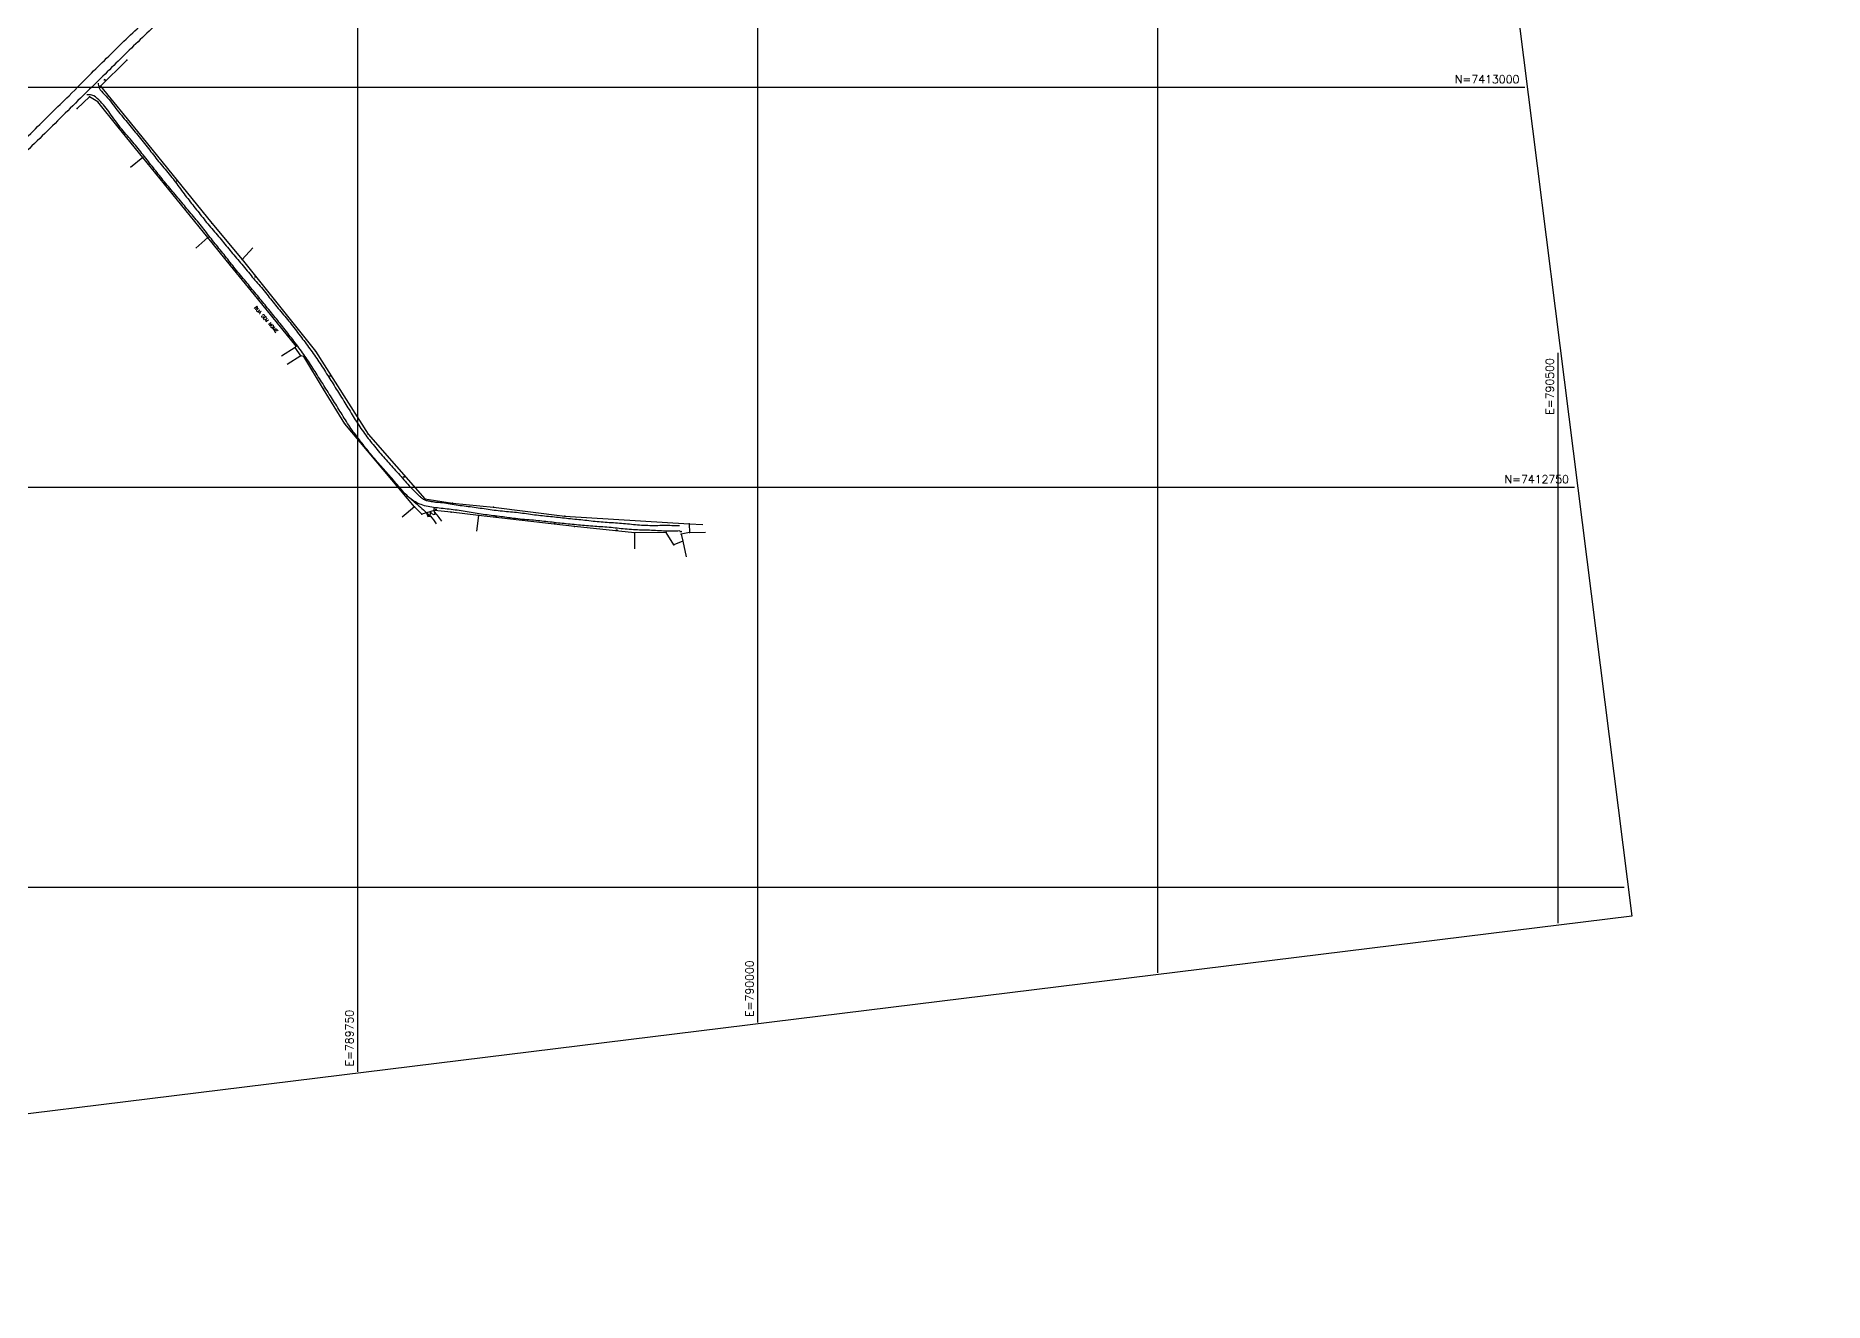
# Model space of a CAD drawing. Header units: metres. Extents: x 788432 to 801109, y 7412241 to 7456112.
# Drawn here: x 789549 to 790666, y 7412241 to 7413032 of the extents above; entities that cross this region are included whole.
import ezdxf
from ezdxf.enums import TextEntityAlignment as Align

# ---------------------------------------------------------------- set-up
doc = ezdxf.new("R2010")
doc.units = ezdxf.units.M
doc.header["$LTSCALE"] = 10
doc.header["$MEASUREMENT"] = 0
doc.header["$PDSIZE"] = 4
for name, color, linetype in [('FLUXIS_LABELS_REDE_PV_169_TO_EEE_5_PARTE_02', 7, 'CONTINUOUS'), ('MALHA', 2, 'CONTINUOUS'), ('SIB-POSTE', 7, 'CONTINUOUS'), ('TEXTO-MALHA', 2, 'CONTINUOUS'), ('TOP-TEXTOS', 2, 'CONTINUOUS'), ('TOPOGRAFIA', 8, 'CONTINUOUS')]:
    doc.layers.add(name, color=color, linetype=linetype)
doc.styles.add('ROMANS', font='romans.shx')
doc.styles.get("Standard").update_dxf_attribs({"font": 'romans.shx'})

# ---------------------------------------------------------------- blocks, each defined once
blk = doc.blocks.new('sib-poste-01')
at = {"layer": 'SIB-POSTE'}
for p, q in [((-0.08028361538890749, 0.0005401894450187683), (-0.03749915116350166, 0.0002523139119148254)), ((0.03749915116350166, -0.0002523139119148254), (0.08028361538890749, -0.0005401894450187683))]:
    blk.add_line(p, q, dxfattribs=at)
at = {"layer": 'SIB-POSTE', "const_width": 0.0012}
blk.add_lwpolyline([(-0.0005999999702908099, 0, 1), (0.0006000000284984708, 0, 1)], format="xyb", close=True, dxfattribs=at)
at = {"layer": 'SIB-POSTE'}
blk.add_circle((0, 0), 0.03750000000000001, dxfattribs=at)
blk = doc.blocks.new('qwkjeqo')
at = {"layer": 'TOPOGRAFIA'}
for p, q in [((789785.6539305047, 7412737.795599244, 636.5063307937365), (789778.0064534405, 7412731.352300822, 636.5063307937365)), ((789790.2529520929, 7412733.181081271, 636.5063307937365), (789785.6539305047, 7412737.795599244, 636.5063307937365)), ((789793.1888292173, 7412734.049832933, 635.7960179476198), (789790.2529520929, 7412733.181081271, 635.0857051015031)), ((789797.9030600748, 7412735.444814982, 636.5063307937365), (789793.1888292173, 7412734.049832933, 635.7960179476198)), ((789793.1888292171, 7412734.049832933, 635.7960179476198), (789793.955085339, 7412731.71416634, 636.1511743706782)), ((789798.1010651328, 7412735.503406406, 636.5063307937365), (789797.9030600748, 7412735.444814982, 636.5063307937365)), ((789798.6112884181, 7412733.090903453, 636.1511743706782), (789797.9030600749, 7412735.444814982, 636.5063307937365)), ((789808.641160259, 7412734.473517437, 636.5063307937365), (789798.1010651328, 7412735.503406406, 636.5063307937365)), ((789825.5720005879, 7412732.4324268, 636.5063307937365), (789808.641160259, 7412734.473517437, 636.5063307937365))]:
    blk.add_line(p, q, dxfattribs=at)
for points, elevation in [([(789589.5612358518, 7413000.759044998), (789605.869030608, 7413016.919495054)], 632.259262056103), ([(789615.928496128, 7412956.207030025), (789600.5897511635, 7412975.111013639), (789587.7959449684, 7412990.843318166), (789582.623881151, 7412994.103714166), (789574.8922291885, 7412986.694207493)], 631.1609558910262), ([(789589.5612358518, 7413000.759044998), (789612.6956818094, 7412972.336656412), (789658.9813683293, 7412914.982163484), (789677.9098889856, 7412892.318925383), (789684.6871127826, 7412899.672104124)], 632.259262056103), ([(789656.565785233, 7412906.133817917), (789615.928496128, 7412956.207030025), (789608.1430368696, 7412949.931153662)], 630.7748309625443), ([(789687.5696503526, 7412868.052608789), (789670.7864678105, 7412888.685863337), (789656.565785233, 7412906.133817917), (789649.1353595104, 7412899.441376391)], 631.3953029606622), ([(789677.9098889856, 7412892.318925383), (789723.8303975697, 7412834.973221781), (789756.6635246493, 7412783.132745462), (789792.0772171681, 7412742.73326391), (789809.452126545, 7412740.10565012), (789835.0355947122, 7412737.547730824), (789879.6937718438, 7412731.858347142), (789957.2937743256, 7412727.122908569), (789965.7241306979, 7412726.824913323)], 631.0559463622179), ([(789785.6539305047, 7412737.795599244), (789742.149611914, 7412789.613031833), (789728.8959180586, 7412811.245164635), (789716.4431910929, 7412831.690584811), (789714.5951775374, 7412832.124597547), (789711.1130517995, 7412837.294692013), (789711.6561851852, 7412838.154837947), (789687.5696503526, 7412868.052608789)], 635.6120127914604), ([(789711.1130517995, 7412837.294692013), (789702.6685733802, 7412831.938314112)], 632.0391974458602), ([(789714.5951775374, 7412832.124597547), (789706.2168404866, 7412826.665342262)], 632.1548918495085), ([(789923.2291337352, 7412721.452572671), (789885.5756224728, 7412725.473223829), (789825.5720005879, 7412732.4324268), (789824.3884468896, 7412722.502713781)], 642.0097431168091), ([(789957.2937743256, 7412727.122908569), (789957.580222156, 7412721.701976176)], 644.1551140453797), ([(789957.580222156, 7412721.701976176), (789952.2456489456, 7412720.755715076), (789953.2291123606, 7412716.229685139), (789947.7964371005, 7412714.020697471), (789942.8686411125, 7412721.765767332), (789923.2291337352, 7412721.452572671), (789923.1623729059, 7412711.452795523)], 644.5097462348771), ([(789953.2291123606, 7412716.229685139), (789955.4297199373, 7412706.474823464)], 644.1756571447607), ([(789957.580222156, 7412721.701976176), (789967.577465023, 7412721.936784732)], 644.5097462348771)]:
    blk.add_lwpolyline(points, dxfattribs=dict(at, elevation=elevation))
for centre, radius, start, end in [((789793.5262805962, 7412733.87284323, 636.1511743706782), 2.200854248182161, 281.2351195641905, 23.41180395198872), ((789798.1033661058, 7412735.815497932, 636.1511743706782), 2.771533898970379, 202.6691308103062, 280.5599350141986)]:
    blk.add_arc(centre, radius, start, end, dxfattribs=at)
for points in [[(788552.064229812, 7412573.949693384, 665.964784705855), (788564.588382853, 7412582.844890811, 665.053507989116), (788578.2267385268, 7412592.756031749, 663.7325412284881), (788592.0778447131, 7412602.761200563, 662.3244688993618), (788606.6885980946, 7412613.560247208, 660.7235196939037), (788620.4153823263, 7412623.776285916, 659.211011960946), (788634.36738754, 7412634.059403008, 657.786569065258), (788648.2319826663, 7412644.133121265, 656.5280691393017), (788661.0575947392, 7412652.79794928, 655.4132240962535), (788676.678142513, 7412662.536999603, 654.1029171327426), (788691.7822056283, 7412671.100360349, 652.8126507437153), (788708.0120457124, 7412679.292424305, 651.4612055046783), (788724.2726180764, 7412685.722498762, 650.0255445100665), (788741.3401326431, 7412690.297752114, 648.4933015786409), (788757.7721413776, 7412693.531096242, 646.7279708309396), (788774.6919924746, 7412696.114715433, 644.7312256040349), (788791.3385027411, 7412698.695004826, 642.3898648906797), (788808.2070139399, 7412701.212468845, 640.1802567782178), (788824.3491039862, 7412703.639333775, 638.3483556432947), (788843.1511142333, 7412706.503256808, 636.3193585722073), (788860.4179014477, 7412708.676667362, 634.9758574290498), (788875.469251085, 7412710.143703342, 634.0830355946272), (788890.5865324527, 7412711.345658731, 633.4305292375684), (788905.7152445804, 7412712.221616124, 632.8580572026148), (788924.3421858052, 7412712.901044884, 632.1611998945773), (788942.3168775827, 7412713.22114736, 631.4889797743708), (788960.195189713, 7412713.485404306, 630.9795026060491), (788978.2298333035, 7412713.768816836, 630.4342914352491), (788994.6965929437, 7412714.113869841, 629.9501332490072), (789010.775015601, 7412714.390697297, 629.5070203000977), (789026.45126202, 7412714.866592674, 629.1907835685015), (789042.163109307, 7412715.162900901, 628.910146781087), (789058.1251387392, 7412715.540152884, 628.754723927781), (789073.8514831403, 7412715.996688458, 628.5391925590411), (789088.9979303188, 7412716.333895552, 628.4250089533925), (789106.3950270545, 7412716.782045837, 628.3860190481244), (789122.1516915344, 7412718.11659781, 628.3509642675816), (789137.6715663397, 7412719.65710505, 628.1192784037739), (789153.3490798642, 7412721.599650051, 628.0003494423181), (789168.9538983889, 7412724.360173781, 627.8981146317273), (789184.4419086798, 7412727.772383988, 627.8395679302811), (789199.6592693733, 7412731.90978477, 627.7560702206864), (789214.5609907382, 7412737.221020941, 627.6604237880856), (789229.2783735822, 7412743.236113059, 627.627585992992), (789243.7242421696, 7412749.617516237, 627.5588341931181), (789257.9885787594, 7412756.272084219, 627.5422478419097), (789272.5631019205, 7412763.132477647, 627.607726595208), (789286.9093370048, 7412769.793391533, 627.5583695572167), (789301.3102777337, 7412776.472900782, 627.5434338365048), (789315.8465898365, 7412783.146631923, 627.4608447131068), (789330.2547177128, 7412789.88335653, 627.4354745399505), (789344.2619010791, 7412797.046082083, 627.2817724447995), (789358.1243764434, 7412804.296597832, 627.3744746230839), (789372.3183352384, 7412812.728101084, 627.4129132096022), (789374.854875389, 7412814.398081994, 627.4256150599866), (789385.1410495334, 7412821.119113037, 627.4705200610981), (789397.1746890144, 7412830.168897663, 627.55242451898), (789409.415706073, 7412840.209588997, 627.6411248619036), (789421.181714862, 7412850.891274107, 627.6634672820867), (789432.8461047234, 7412861.600180824, 627.7260888373778), (789444.2054847613, 7412872.606927166, 627.7907740377188), (789455.7993449429, 7412883.690302209, 627.9264863819182), (789467.1354434344, 7412894.726537595, 627.989418798715), (789478.5006047793, 7412905.590954038, 628.118424332358), (789489.9474947322, 7412916.691293479, 628.3268837468996), (789501.5270749773, 7412927.887253496, 628.4293484581933), (789513.1126745178, 7412939.244192742, 628.7353114510254), (789524.4733167763, 7412950.405455052, 628.9951881306544), (789535.4362546004, 7412961.077410217, 629.2729455378203), (789547.3413715716, 7412972.542566172, 629.6621384887324), (789558.7893688506, 7412983.988082433, 630.1180895163045), (789569.8510576027, 7412994.678225051, 630.701444406651), (789583.8713965936, 7413008.870470897, 631.3498368159233), (789594.6005662873, 7413019.45721567, 631.6635182526259), (789605.5320215093, 7413030.123880417, 631.774985075772), (789616.5280101313, 7413040.531763149, 631.8331163198053), (789627.4411497929, 7413051.10513474, 631.8699758516922), (789638.4128622675, 7413061.6403015, 631.8671049390285), (789649.3781281268, 7413072.11831044, 631.8469129724725), (789660.1605817458, 7413082.777538526, 631.7385618582666), (789671.0589571687, 7413093.241143757, 631.6674363639503), (789681.683779973, 7413103.859706956, 631.5890442019625), (789692.6181882665, 7413114.412429766, 631.5654744141101), (789705.3897129409, 7413127.037025349, 631.4900942750572), (789716.0225307513, 7413137.84833111, 631.5412641194016), (789726.8163830272, 7413148.503565087, 631.537636454992), (789737.5640529732, 7413159.232493663, 631.5665895341263), (789748.216892938, 7413169.820888174, 631.5563997391909), (789759.0461018604, 7413180.464049688, 631.5991028787867), (789769.7559270589, 7413191.222746287, 631.5860215554311), (789780.4102176147, 7413201.934648155, 631.573927301757), (789791.0421982931, 7413212.556040941, 631.56291265025), (789801.8533907488, 7413223.247515364, 631.6153361972721), (789814.6195753894, 7413235.869792424, 631.6435789799616), (789827.3943700748, 7413248.489501859, 631.8210461287127), (789838.0901008548, 7413259.089687373, 632.0482811944858), (789849.0098847954, 7413269.678055686, 632.3823689462915), (789860.1050263076, 7413280.653028363, 632.7624281447679), (789872.7647938794, 7413292.760643462, 633.3545016104653), (789883.5712626284, 7413303.340575703, 633.9294858778194), (789894.6128453745, 7413313.85148031, 634.4099621389361), (789905.7806501935, 7413324.595815537, 634.8251083547547), (789916.9367174677, 7413335.319808214, 634.8221211562231), (789927.7336272557, 7413346.022584272, 634.7058223177046), (789938.528411929, 7413356.675804796, 634.4638001973109), (789951.3388070744, 7413369.312216008, 634.2110645424873), (789962.0804673398, 7413379.82828885, 634.0900296427608), (789972.7779993257, 7413390.463471545, 634.0137889690996), (789983.5672903511, 7413401.367169726, 634.0532644473313), (789994.3503630438, 7413412.177661134, 634.1588203570172), (790005.2174611777, 7413423.212966262, 634.1980228590146), (790016.0396883929, 7413434.047121491, 634.2873074895067), (790026.7948187053, 7413444.564140819, 634.3893271440937), (790039.0188352563, 7413457.007618145, 634.5323191227689), (790049.7357302732, 7413467.670360033, 634.6722428079992), (790060.3459698771, 7413478.503836848, 634.8802446386144), (790071.2549922504, 7413489.202182643, 635.0189649023413), (790081.8856812898, 7413499.908264141, 635.2210894970522), (790092.7302057545, 7413510.781640852, 635.3673473716082), (790103.6307269032, 7413521.675431171, 635.5437633617148), (790114.7842258699, 7413532.935126912, 635.7348111475184), (790125.223371104, 7413543.080919558, 635.9961224969774), (790133.7974221911, 7413551.803186491, 636.191794328235), (790146.2386306869, 7413564.011893778, 636.4420342183039), (790157.7900330131, 7413575.595058358, 636.6821449546442), (790170.4102800994, 7413588.24999015, 636.9308355402499), (790182.3701430233, 7413600.214622026, 637.3272457912861), (790195.7376649154, 7413613.288653375, 637.95180988203), (790208.5363633847, 7413625.859178051, 638.5839815315157), (790221.8596355268, 7413638.782184766, 639.2200601350814), (790235.1225139941, 7413651.416581847, 639.8144952317998), (790247.7577555839, 7413663.643947459, 640.5589347452222), (790259.2880881695, 7413674.451627577, 641.3594150346071), (790270.715599543, 7413685.031596238, 642.1773125406653), (790282.515637865, 7413694.835302924, 642.9839182000907), (790295.8532398393, 7413704.93134258, 643.8304833339826), (790309.0616215483, 7413713.598958745, 644.3749385614246), (790321.9671413592, 7413721.590631975, 644.8702609714417), (790324.4092479667, 7413723.250574178, 642.30747488392), (790336.1860050011, 7413728.993851965, 645.3613774486184), (790337.7817386969, 7413730.134631898, 642.758800032264), (790349.1143747187, 7413734.749941294, 645.7497701904103), (790351.7621051003, 7413735.98632461, 643.1763048057392), (790366.1723023141, 7413740.896404825, 643.2534401916846), (790380.8572895332, 7413744.558911804, 643.073734711571), (790395.6297712799, 7413747.70116246, 642.5602654802561), (790410.5653581391, 7413750.173367067, 641.938399699232), (790425.5587157483, 7413751.945043017, 641.0552533694491), (790440.5982776507, 7413752.793574079, 640.0990755787999), (790455.9168924793, 7413753.339364144, 638.9977664553509), (790471.2346408174, 7413753.818503561, 638.0236332925916), (790486.2527555905, 7413754.164983674, 637.1367237853766), (790501.5966501212, 7413754.352016825, 636.2910586322605), (790516.9095971389, 7413754.589296293, 635.5519173421845), (790531.935740104, 7413754.892325519, 634.920157855092), (790546.965602968, 7413755.100403207, 634.4666914629698), (790562.0084872358, 7413755.2819127, 634.0396180205926), (790577.0127394492, 7413755.360665014, 633.6080359813704), (790592.0636499273, 7413755.685313899, 633.2820301919191), (790601.6821141111, 7413755.869436402, 635.7732037750393), (790607.1029759824, 7413755.848132211, 633.0009835238517), (790622.1447413734, 7413756.032369437, 632.6525350433723), (790625.5865981602, 7413756.207153097, 635.3331171802565), (790637.1772251116, 7413756.307663692, 632.4517326668785), (790646.7393421626, 7413756.533412389, 635.0170011555165), (790652.2703086969, 7413756.640502015, 632.2724601576984), (790670.9831636857, 7413757.008812179, 634.6598376387118), (790692.8114600481, 7413757.413040127, 634.6216764559358), (790715.1867600484, 7413757.970449188, 634.6488919078693), (790739.7777076378, 7413758.622561233, 634.9685238811506), (790756.7055180412, 7413758.985667193, 632.5928660041601), (790771.7900204976, 7413759.524111742, 632.8756560931862), (790786.8394235395, 7413759.852976711, 633.2176076794922), (790801.9231002067, 7413760.127267123, 633.4992183583737), (790816.949689306, 7413760.545388279, 633.7921111897514), (790832.034755093, 7413760.939796278, 634.1635863843322), (790847.1062092229, 7413761.424093185, 634.539303333214), (790862.1365113991, 7413761.663382198, 634.9151859494805), (790877.258349445, 7413761.940185382, 635.5859544833139), (790892.3207093754, 7413762.322243635, 636.4623005322129), (790907.6297391298, 7413762.70221932, 637.5324786144257), (790922.7342293295, 7413763.112295305, 638.6332377863064), (790938.027846049, 7413763.486845082, 639.8424561803178), (790953.3770971041, 7413763.826512242, 641.0199871470169), (790968.5423464917, 7413764.28162681, 642.1775452808425), (790983.8285657619, 7413764.584897012, 643.2800762231409), (790998.9199249665, 7413765.000796798, 644.2081041919947), (791013.9764156993, 7413765.396764351, 644.7534119800613), (791029.082763654, 7413765.679398644, 645.2592706193165), (791044.1126767441, 7413766.093706824, 645.6721798886493), (791059.1652217727, 7413766.333117244, 646.1310264856503), (791074.2189677558, 7413766.897620912, 646.587432120642), (791089.303608329, 7413767.331058356, 647.0570746266231), (791104.3741287866, 7413767.790289832, 647.474024522765), (791119.4650096899, 7413768.196454165, 647.8966011327639), (791134.7092329497, 7413768.371881442, 648.356306533976), (791149.7951100058, 7413768.510074774, 648.7703708519176), (791164.9000367614, 7413767.985523847, 649.2602823671833), (791179.9588516119, 7413767.017800179, 649.6733212673054), (791195.0154092452, 7413764.778042497, 649.8514950887248), (791209.7044461671, 7413761.161751616, 649.8776495407284), (791224.1751212642, 7413756.685430618, 649.9197473877058), (791238.5067111539, 7413752.090461469, 649.7518482298537), (791252.8260605296, 7413747.371823248, 649.5805149196595), (791266.9436998648, 7413742.062938809, 649.4618661363558), (791280.9893265414, 7413736.505395584, 649.090179394646), (791288.6684310286, 7413733.404090797, 648.9343959773466), (791294.7122464249, 7413730.362225455, 648.8639935447783), (791308.40062951, 7413724.129386142, 648.805316188088), (791322.1699134267, 7413717.988611325, 648.8461085210502), (791335.9455019473, 7413711.777394589, 648.9025985549152), (791343.4739558997, 7413708.21014842, 648.9970066861197), (791352.7816492124, 7413703.945477254, 649.2017428704485), (791362.1620541753, 7413699.778881782, 649.4661954480172), (791371.6086698181, 7413695.591716782, 649.8793185965106), (791380.9391252211, 7413691.314698107, 650.3735055864737), (791390.0403678868, 7413687.152777365, 650.9580513012544), (791399.2365120134, 7413682.999250509, 651.4882019550488), (791408.6643917896, 7413678.793872206, 651.9641528806598), (791418.0230777363, 7413674.556451524, 652.3936295757949), (791427.4192995506, 7413670.367983534, 652.7638746571675), (791436.8264616983, 7413666.125149679, 653.053621925129), (791446.1441448778, 7413661.815097756, 653.3032843914762), (791455.4785886784, 7413657.496678788, 653.5746610767156), (791464.7641326283, 7413653.063479848, 653.7522806568951), (791474.0840485073, 7413648.796542307, 653.9088345390693), (791483.4308498725, 7413644.528245692, 654.0675349623845), (791492.8118518926, 7413640.277862976, 654.2535013115913), (791502.1166484847, 7413635.945421957, 654.3873194695398), (791511.5446909935, 7413631.816147508, 654.4508367783338), (791521.525763859, 7413627.318824348, 654.478645347333), (791530.687808542, 7413623.088708074, 654.4248505926638), (791540.0726374862, 7413618.911242626, 654.3404380784318), (791549.3064522723, 7413614.535575053, 654.2130752301723), (791558.7291139335, 7413610.36042462, 653.9935696146399), (791567.9862550077, 7413606.03795806, 653.6903231006995), (791577.2860866943, 7413601.650375696, 653.4365499581158), (791586.593554242, 7413597.440888654, 653.1682895666867), (791595.9740121379, 7413593.246398494, 653.0043868304178), (791605.0707358056, 7413588.999515369, 652.8750649786502), (791614.3612034922, 7413584.745859179, 652.697455021827), (791623.6339450304, 7413580.515949292, 652.4793586081773), (791632.9782493814, 7413576.067912686, 652.3442418578029), (791642.3099879818, 7413571.716791399, 652.245443262434), (791651.6875875538, 7413567.482272291, 652.0887700349971), (791660.8744656219, 7413562.896392808, 651.9668162952125), (791670.2147288027, 7413558.675188752, 651.7751249208063), (791679.519212275, 7413554.355969075, 651.5566045635328), (791688.8353649179, 7413550.046669533, 651.317050541094), (791698.1703948575, 7413545.721266493, 651.0939272235096), (791707.4174948587, 7413541.382183345, 650.889610338299), (791716.5537566484, 7413536.9121501, 650.8156104677304), (791725.9271923192, 7413532.729115819, 650.5664713655545), (791735.1594470277, 7413528.188485924, 650.4023885189504), (791743.6883875763, 7413522.686466798, 650.2783587428689), (791753.1259098097, 7413518.914710642, 650.0856950574502), (791762.2329830464, 7413514.141481579, 649.9785905604198), (791771.1693462802, 7413509.098665706, 649.8378621258721), (791780.128474344, 7413504.071194529, 649.6667022493616), (791788.9676197794, 7413498.762557529, 649.5017981103568), (791797.5833362506, 7413493.120933049, 649.4138221659645), (791806.0448543868, 7413487.224140482, 649.198331140256), (791814.2007542084, 7413480.873936323, 648.9162924944371), (791821.8633495802, 7413473.923475653, 648.5946417081118), (791829.084883555, 7413466.566703492, 648.2170207652212), (791836.0596076556, 7413458.98324387, 647.7522912875697), (791842.7920672472, 7413451.285013858, 647.4189403385803), (791848.6893943013, 7413443.500657633, 647.0708834298835), (791853.8289969534, 7413436.314119072, 646.7717833791806), (791859.4397479299, 7413427.653366981, 646.4941373898596), (791864.5070470134, 7413418.726792905, 646.1975128942117), (791869.1434715317, 7413409.59798022, 645.9299471176176), (791873.8327179163, 7413400.437366448, 645.6396036495402), (791878.4599769438, 7413391.270444544, 645.3094124144822), (791883.0826223217, 7413382.122475277, 644.9305094101414), (791888.0087944102, 7413373.199230249, 644.5009663666546), (791893.3275071521, 7413364.697713829, 644.0393070003897), (791898.5572112706, 7413357.29024742, 643.5222657763347), (791904.827915498, 7413349.120262886, 642.8750651798159), (791910.9484629442, 7413341.771279394, 642.2679153227195), (791917.7274380185, 7413334.171514027, 641.6124475563824), (791924.8775859306, 7413326.934472084, 641.0283921559289), (791932.1122394487, 7413319.765248931, 640.5600900550321), (791939.2734280647, 7413313.173222842, 640.2533578027919), (791947.1538434855, 7413306.523322185, 639.9698035542801), (791956.8826998587, 7413299.405747424, 639.7786361028388), (791965.4445969057, 7413294.00409927, 639.6594460171596), (791974.4936568462, 7413289.366247337, 639.5239385331929), (791983.8596967563, 7413285.328956619, 639.4354970457912), (791993.4594514455, 7413281.88070755, 639.3848311996967), (792003.2333272825, 7413278.863969999, 639.3021227608382), (792013.2694332777, 7413276.48026955, 639.2778186130286), (792028.1952361221, 7413274.269213159, 642.0825316801056), (792046.6172095536, 7413272.028132602, 641.9920256554469), (792055.1462782476, 7413271.488745616, 641.9545409714191), (792068.42212849, 7413272.14480712, 641.9677909330784), (792080.0036038911, 7413273.843764739, 642.0533749095484), (792092.327686693, 7413276.725313197, 642.2565199329838), (792116.2616480754, 7413284.05367654, 642.6899849183246), (792152.0539275707, 7413296.223779093, 643.375100546269), (792178.5356916356, 7413305.322596682, 644.1064529723807), (792208.2310299884, 7413315.495580852, 644.7214967978506), (792321.3049301029, 7413351.366218883, 642.9888600643724), (792326.0900234213, 7413352.881768929, 642.9608373345806), (792331.424337211, 7413354.60922045, 642.9150451190769), (792336.3224728648, 7413356.31280169, 642.9339432056992), (792341.4812309585, 7413357.784950892, 642.9267853258177), (792346.083565745, 7413359.369335195, 642.9321060713379), (792351.1887351788, 7413361.100577581, 642.8502313617616), (792356.3482868356, 7413362.648197862, 642.8589434839785), (792360.7043951964, 7413364.006605717, 642.8372950723394), (792365.8902658785, 7413365.841894983, 642.8067679705097), (792371.4726235732, 7413367.790824615, 642.7827449116855), (792376.1355457249, 7413369.503558773, 642.7666667804122), (792382.6133943585, 7413371.563178965, 642.7911110848188), (792387.6222752039, 7413373.128348681, 642.8229738242923), (792393.2031815393, 7413374.730260081, 642.8810441533102)], [(792395.7433177235, 7413368.727600235, 642.810159799829), (792389.0798909329, 7413366.525248412, 642.7194177296012), (792383.9983932277, 7413364.935603619, 642.7184418367221), (792377.9476178444, 7413363.072368026, 642.7489043429493), (792372.8597826009, 7413361.394371009, 642.7475484685971), (792367.9499918075, 7413359.895727644, 642.7594565657898), (792362.7525507469, 7413358.088163725, 642.817851258628), (792357.7183673723, 7413356.309030858, 642.7204351138323), (792352.6603515262, 7413354.753701303, 642.7438452217727), (792347.9341020051, 7413353.187998374, 642.7924631258472), (792343.1504802618, 7413351.488663653, 642.8063619464635), (792338.4297363104, 7413350.098733054, 642.8592078268528), (792333.0585107035, 7413348.345700614, 642.8840094182639), (792328.2613086296, 7413346.739764492, 642.9306491950526), (792322.894353051, 7413344.984972657, 642.9259355694055), (792210.602782049, 7413309.31532143, 644.6983266153693), (792180.4701444897, 7413299.134588218, 644.090646740733), (792154.4905175166, 7413290.170165025, 643.3843925304099), (792118.0097950473, 7413277.798051823, 642.6963186466455), (792093.3744753291, 7413270.232952485, 642.2419196606933), (792079.6737269514, 7413267.080214743, 642.0681505778193), (792069.0995003761, 7413265.66142645, 642.0162985499337), (792054.9783714534, 7413264.943056701, 641.9659140759468), (792046.2738063114, 7413265.534117321, 641.9956046182051), (792027.2143329761, 7413267.904656963, 642.0996568824484), (792008.6901127262, 7413270.439778276, 639.3023104186117), (791998.6903069819, 7413273.066698483, 639.3767846676468), (791989.0345837811, 7413276.198233433, 639.4378334621847), (791980.2987290634, 7413279.641194495, 639.499746331288), (791971.0938935342, 7413283.664395484, 639.6733509137243), (791942.5402702943, 7413301.321507975, 640.149626224576), (791933.3728982358, 7413309.437914379, 640.4409460437432), (791927.6588081875, 7413314.740229109, 640.7791173023119), (791920.1328031023, 7413322.042707025, 641.2277589834243), (791913.0324068852, 7413329.300017834, 641.7899317390232), (791906.3627193762, 7413336.820135707, 642.3329936697095), (791899.8831071156, 7413344.744965427, 642.8975188269228), (791893.6397339148, 7413352.727608903, 643.5292387626081), (791887.5760425954, 7413360.874068168, 644.119107806398), (791882.269343834, 7413369.584129845, 644.5679084558919), (791877.4194524694, 7413378.470985624, 644.9210027021304), (791871.4827443385, 7413390.072803155, 645.3655278862401), (791866.8863514087, 7413399.04546549, 645.6510561847076), (791861.3719191836, 7413409.924278485, 645.8973196105048), (791855.3213823664, 7413421.20987625, 646.3442173122004), (791850.0330775178, 7413429.908272015, 646.5881674491376), (791844.1851681357, 7413438.147160178, 646.7994438425213), (791837.851133773, 7413446.104820137, 647.1718904652208), (791831.3651570013, 7413453.876471071, 647.5938236626372), (791824.5492622439, 7413461.414070577, 647.999775144881), (791816.3189612951, 7413469.858168006, 648.4010492699726), (791808.6437179699, 7413476.553129081, 648.7306534700602), (791800.4444572162, 7413482.668361142, 648.9698715681717), (791792.0188888747, 7413488.46706676, 649.1614254560828), (791783.360688088, 7413493.95398803, 649.3665203998371), (791774.7131169133, 7413499.298014801, 649.4943128392606), (791765.8715851847, 7413504.207843417, 649.6574007884174), (791754.6719533834, 7413510.152756578, 649.8885991886765), (791745.6573507499, 7413515.017984567, 650.0318581132725), (791736.5516336494, 7413519.696372543, 650.2911865950138), (791727.3534591226, 7413524.269823441, 650.432719135335), (791718.1478271219, 7413528.720515617, 650.6008180721238), (791708.8730472842, 7413533.123699042, 650.837747920914), (791699.6148153661, 7413537.49937346, 651.0410560580477), (791690.5170040769, 7413541.657712003, 651.3459682871163), (791681.264197458, 7413546.015179949, 651.5325373063371), (791671.9392927934, 7413550.276238774, 651.6955658315256), (791662.63618966, 7413554.546982506, 651.8467974845826), (791653.2799730164, 7413558.924903843, 652.0149478983641), (791644.094276101, 7413563.43594181, 652.103014137274), (791634.7565782138, 7413567.652515551, 652.2467921810731), (791625.3618888577, 7413571.938280993, 652.287914798273), (791616.1471122835, 7413576.323646536, 652.4665784804657), (791606.8596047413, 7413580.679266045, 652.7054860774934), (791597.5380161325, 7413585.016826082, 652.8871479543433), (791588.1637747876, 7413589.235833467, 653.1065059310332), (791578.8819186985, 7413593.576041278, 653.3735557297751), (791569.4604485425, 7413597.759630428, 653.6552310899407), (791560.0841031409, 7413601.992791321, 653.9014782557771), (791550.7029713374, 7413606.30448013, 654.154257008484), (791541.4515788339, 7413610.705007044, 654.3056116752833), (791532.0595940189, 7413614.870539968, 654.4019616457209), (791522.8035955367, 7413618.996524648, 654.4385911707341), (791517.0385693042, 7413621.76122819, 654.4697266525164), (791507.8171291959, 7413626.338080817, 654.4948018068955), (791499.3364038531, 7413630.33153954, 654.4420714599028), (791490.017219277, 7413634.617408249, 654.2492836208031), (791480.6928633305, 7413638.978486702, 654.1246056805313), (791471.4076194664, 7413643.30042895, 653.8903375758738), (791452.7603135137, 7413651.912229256, 653.5769591039926), (791443.3752350754, 7413656.160092937, 653.426028391993), (791434.1084455797, 7413660.473568699, 653.1723382181436), (791424.6879764455, 7413664.658051261, 652.8721474890546), (791415.387671086, 7413668.885942422, 652.4594602684438), (791405.9274550126, 7413672.95524943, 652.0798211364954), (791396.5302822564, 7413677.137877125, 651.560908746621), (791387.2947515111, 7413681.525440865, 651.0286323686078), (791377.9509188253, 7413685.703497194, 650.4115668001532), (791368.6540441297, 7413689.916155061, 649.9332092205942), (791359.2680454442, 7413694.058156835, 649.5516129375383), (791350.1977180508, 7413698.489027605, 649.3098391617596), (791340.9831194009, 7413702.397083855, 649.0998146288975), (791333.4187523708, 7413705.853733833, 648.9583349411324), (791319.8484883449, 7413712.008552688, 648.8094021367788), (791306.1346561526, 7413718.289638084, 648.86435910379), (791292.3935174895, 7413724.394983829, 648.9596904308484), (791278.6377287639, 7413730.40663565, 649.1006098004937), (791264.6722747857, 7413736.120713008, 649.2842594559252), (791253.6198271418, 7413740.138264269, 649.4364465304599), (791239.3516021487, 7413745.041929846, 649.7122758139805), (791225.0413426632, 7413749.651365272, 649.9137326830015), (791210.6605777587, 7413754.143911039, 649.8498730051278), (791196.1005634587, 7413757.791892253, 649.8382205410808), (791180.9942101014, 7413760.256602827, 649.551930595836), (791166.0430963426, 7413761.59821012, 649.1452811599657), (791150.7497895008, 7413762.032408422, 648.6606052021444), (791135.7224055358, 7413762.048979797, 648.3042192120985), (791120.6969140128, 7413761.760026956, 647.9569795864581), (791105.6513441963, 7413761.398551244, 647.5718971525267), (791090.6137020565, 7413760.919062481, 647.1512977682934), (791075.5573157906, 7413760.435094474, 646.7141894769802), (791060.5144432536, 7413760.213429453, 646.1929463042825), (791045.4780145063, 7413759.741584783, 645.6641363247245), (791030.4804386287, 7413759.471244837, 645.2965375312552), (791015.4166428326, 7413759.09837924, 644.8754769467697), (791000.316503153, 7413758.52642641, 644.2932559239626), (790985.284684805, 7413758.249543469, 643.3365104121104), (790969.9590198288, 7413757.815223796, 642.2710468403011), (790954.6414324779, 7413757.479964467, 641.145147584094), (790939.5902792856, 7413756.959232236, 640.004197193025), (790924.3385326011, 7413756.905692235, 638.8375577458129), (790909.0433429101, 7413756.453170799, 637.6375539234787), (790893.753356288, 7413755.952803301, 636.5570861694351), (790878.4268539445, 7413755.728911517, 635.7090493800998), (790863.120164512, 7413755.32327283, 635.0344385129347), (790848.0954266635, 7413754.877735702, 634.5604651073872), (790833.0889503167, 7413754.658939498, 634.1984070303798), (790818.0195800612, 7413754.135112867, 633.8601675924793), (790802.6875059301, 7413753.802758413, 633.5472556536034), (790787.6279760924, 7413753.476526939, 633.2117829217524), (790772.6116618753, 7413752.966717884, 632.8467170034484), (790757.5511676872, 7413752.734431238, 632.5885207994789), (790742.4660106811, 7413752.193138255, 632.2897989095137), (790739.8979911373, 7413752.137333879, 634.9085949591681), (790715.5450866122, 7413751.491450954, 634.6727168585494), (790692.6911317954, 7413750.956124988, 634.5643549559026), (790671.1654559446, 7413750.505342736, 634.7245587042853), (790652.6623807955, 7413750.3360912, 632.1821492181108), (790646.8710144284, 7413750.080065595, 634.9433575176954), (790637.5912218781, 7413749.901221525, 632.4167219481379), (790625.4969009527, 7413749.706255928, 635.2916357933864), (790622.5370714432, 7413749.803795054, 632.6949894416094), (790607.469292108, 7413749.569922274, 632.9528654401139), (790602.1625266277, 7413749.336347535, 635.7139365586772), (790592.3870775471, 7413749.216941676, 633.2531881860405), (790577.358347661, 7413749.157297368, 633.6141059684516), (790562.2863174852, 7413748.873635167, 633.9925402511791), (790547.2217379702, 7413748.606846773, 634.4056003230572), (790532.1819531494, 7413748.33304727, 634.8750655415416), (790517.1327371758, 7413748.114916073, 635.4705022514746), (790502.0794761904, 7413747.839366766, 636.1732366175338), (790490.6129220137, 7413747.621514911, 636.848907688348), (790475.521219163, 7413747.343905261, 637.7262596811116), (790460.3704833826, 7413746.946501052, 638.6106725965575), (790445.3218878552, 7413746.504084611, 639.6388033001632), (790430.1967153327, 7413745.795492271, 640.6954768390343), (790415.0302848413, 7413744.253855727, 641.5786850244687), (790399.8441554579, 7413742.136337487, 642.304126709415), (790385.1059366975, 7413739.085377833, 642.8272821686179), (790370.4842226038, 7413735.436654057, 643.0820575372264), (790356.1285299737, 7413730.929314006, 642.9012863120943), (790352.7827917287, 7413729.670820417, 645.503934124328), (790342.0407260336, 7413725.066499876, 642.5574946633488), (790338.8559792626, 7413723.608559759, 645.1449388115033), (790328.5951722835, 7413718.34784049, 642.17986606033), (790325.4403168365, 7413716.413592234, 644.7292217117101), (790312.4279563932, 7413708.461102783, 644.2209654188082), (790299.6983607186, 7413699.918089604, 643.6751180466562), (790287.4179047671, 7413691.049940667, 642.9615213226825), (790273.7124060262, 7413679.518298748, 641.936531770818), (790260.5281881273, 7413667.265523861, 641.0271318544), (790247.6359122724, 7413654.96925276, 640.1427003367169), (790234.6331350642, 7413642.58448991, 639.5486241121142), (790221.6784964773, 7413630.040274252, 638.9723326366692), (790210.7010448506, 7413619.461808757, 638.5678743578791), (790197.8198816316, 7413606.820828745, 637.9371075274721), (790185.1264918275, 7413594.137413272, 637.3562002133876), (790172.4501589233, 7413581.576145047, 636.8781586380974), (790161.9120668906, 7413570.891957796, 636.5756984891667), (790151.1568927912, 7413560.270684934, 636.427953459166), (790140.2643241188, 7413549.702488057, 636.2318991132378), (790129.6454034678, 7413538.90867838, 635.9766876686664), (790119.0289367068, 7413528.1888927, 635.7486662993505), (790108.3323782389, 7413517.650070311, 635.4985010501294), (790097.657708973, 7413506.960298699, 635.3172662033065), (790086.9128444795, 7413496.213810166, 635.1169687051623), (790076.222696314, 7413485.649746546, 634.9238675607666), (790065.6399466456, 7413474.901292078, 634.7823265146762), (790054.8979041303, 7413464.202710088, 634.6118259400426), (790042.1600862629, 7413451.468706242, 634.3834335206375), (790031.5077325399, 7413440.749023882, 634.2543082403316), (790020.8851444935, 7413430.047938674, 634.153860982351), (790010.2926809089, 7413419.314967281, 634.0688241476491), (789999.7441725523, 7413408.642914844, 634.0011861415878), (789989.0594287821, 7413398.050023318, 634.0177545490042), (789978.3465739787, 7413387.336937678, 634.1181646481454), (789967.5372974579, 7413376.781879251, 634.1442341309338), (789954.8676856996, 7413364.098686034, 634.2262409076393), (789944.16181249, 7413353.394502717, 634.4043610932604), (789933.3516297868, 7413342.626717185, 634.5599301809743), (789922.3258996428, 7413331.960857987, 634.6833138818218), (789911.1357459752, 7413321.135107394, 634.672299470596), (789899.9495309626, 7413310.562601256, 634.3965867840052), (789888.8614462002, 7413299.918260224, 634.0109409548642), (789878.0902644407, 7413289.420781102, 633.4395359836816), (789865.4164689649, 7413277.100332525, 632.8296689119488), (789854.6557123481, 7413266.587855605, 632.5218029318675), (789843.9823786037, 7413256.031163881, 632.212772720337), (789831.244888568, 7413243.497089618, 631.8981791230217), (789818.4191175952, 7413230.936950189, 631.7380298840181), (789807.6299188904, 7413220.15077683, 631.7305413436443), (789797.0207938151, 7413209.504319643, 631.6577531041875), (789786.3795336665, 7413198.866291117, 631.6180849166885), (789775.4589858463, 7413188.280362024, 631.6420256922318), (789764.768229129, 7413177.591917907, 631.6207152901515), (789754.0539635757, 7413166.922994001, 631.5972047102003), (789743.3167861513, 7413156.25917098, 631.5844265993982), (789732.602314358, 7413145.541095604, 631.5459758740216), (789721.8627730116, 7413134.903371904, 631.5171103336215), (789711.1595808667, 7413124.310769299, 631.5033467633949), (789700.3675302743, 7413113.66171439, 631.5265501018911), (789689.7425964697, 7413102.981739593, 631.5039518315643), (789678.9503637977, 7413092.536761155, 631.547781939462), (789668.156349257, 7413081.829623278, 631.6867381220982), (789655.0960180172, 7413069.476272907, 631.7831052912697), (789644.2663027704, 7413058.857158796, 631.8312413560525), (789633.4574772518, 7413048.308523545, 631.8529224207923), (789622.5313988852, 7413037.733722643, 631.8658500302881), (789611.5952294907, 7413027.182779995, 631.8415069820657), (789600.5147678413, 7413016.338923569, 631.7743901552931), (789589.5719788779, 7413005.503889817, 631.4800741559192), (789578.5719755394, 7412994.804006663, 631.0447907464877), (789565.8240935581, 7412982.161612866, 630.3828562300951), (789553.0938869391, 7412969.641945082, 629.8244931025729), (789540.200046516, 7412957.093456618, 629.4247040160298), (789529.4981836288, 7412946.564711091, 629.1358572839127), (789518.660004909, 7412936.025053469, 628.8783624338284), (789505.7635705888, 7412923.488916204, 628.5582205530553), (789494.8356979605, 7412913.028877858, 628.3848005578219), (789482.0283223466, 7412900.452837894, 628.1757544296161), (789471.1716597547, 7412889.918500678, 628.0702948587315), (789460.186779469, 7412879.411509031, 627.9735757204071), (789449.4101151645, 7412868.935274814, 627.8517916135787), (789438.5687411262, 7412858.56875168, 627.7458105439619), (789427.5901306922, 7412848.087358437, 627.7202317266092), (789416.4626728944, 7412837.874392733, 627.6666211391166), (789404.8429041681, 7412827.968328734, 627.6669571304992), (789392.6580937925, 7412818.738997844, 627.633896592848), (789380.2028503146, 7412810.30040534, 627.4992447540461), (789367.3251803059, 7412802.486981806, 627.4276837425604), (789354.1866143435, 7412795.001951455, 627.480802973576), (789340.8387761408, 7412787.963171988, 627.4589298663958), (789327.1221849431, 7412781.507389161, 627.5155735815242), (789313.2671180257, 7412775.152838403, 627.5662122311368), (789299.6192428677, 7412768.834566771, 627.5607411710844), (789285.9383248633, 7412762.44727039, 627.5887278596238), (789272.0590648362, 7412756.087635272, 627.6792927094103), (789258.4816344845, 7412749.615630359, 627.6691891409755), (789244.704812959, 7412743.400498314, 627.7064458884597), (789230.9085361758, 7412736.952917237, 627.71584134347), (789216.939383493, 7412731.373748224, 627.706090931624), (789202.7889944562, 7412726.285157532, 627.7970129370987), (789188.3696851857, 7412722.140726999, 627.8549136312976), (789173.4631055288, 7412718.707346762, 628.0294718191324), (789157.5887995037, 7412715.741856179, 628.1591040034145), (789142.1192562166, 7412713.852785396, 628.2566545296758), (789124.9876470912, 7412712.029196771, 628.4520606331827), (789107.0585080939, 7412710.884478018, 628.4401277711913), (789091.9291408455, 7412709.895192513, 628.4672910765112), (789058.9735148627, 7412709.237689969, 628.8009943718389), (789041.0096337824, 7412708.801684443, 629.0263146635443), (789023.0485817387, 7412708.314687141, 629.3314588431567), (789007.9779103704, 7412707.841381038, 629.6837451028006), (788989.8862481897, 7412707.637165505, 630.1444588041231), (788974.7180145168, 7412707.333552503, 630.585246839404), (788959.2593043629, 7412707.091213746, 631.06245927497), (788942.8163214464, 7412707.121843332, 631.565709754668), (788924.436277143, 7412706.533143153, 632.1410446342379), (788906.8574856766, 7412705.70459874, 632.7747060599103), (788895.0054550902, 7412705.096138946, 633.2386935361028), (788877.8421547721, 7412704.005216587, 633.9503605345561), (788860.1321356773, 7412702.198712257, 634.9171917064413), (788856.6079766777, 7412702.025069477, 635.17487118005), (788838.1314878874, 7412699.006054016, 636.8000092095064), (788826.8673027458, 7412697.458695905, 638.0776680892632), (788809.6210486795, 7412694.844541874, 640.0810899295211), (788790.7791623691, 7412692.112186588, 642.5270794172137), (788774.7152957862, 7412689.498157875, 644.6466849426104), (788758.7366575454, 7412686.971500363, 646.5909448357596), (788741.8313572169, 7412683.756433249, 648.3293623829559), (788726.0320938684, 7412679.298240531, 649.7883985059634), (788711.8211751312, 7412673.61785406, 651.1113451056481), (788696.4216276202, 7412666.185303936, 652.4886266131252), (788680.1925464526, 7412656.837671065, 653.9697014408484), (788664.7163947707, 7412647.218916279, 655.2962676843927), (788649.2696821608, 7412636.869047027, 656.7265111355408), (788636.7389133979, 7412627.655529819, 657.8385116353929), (788622.701083097, 7412617.388926128, 659.2388849852905), (788609.2877691385, 7412607.257700574, 660.7652910163926), (788595.969961825, 7412597.236623241, 662.2690390458629), (788582.253343408, 7412586.824629827, 663.7340618985072), (788568.6108533083, 7412576.493662299, 665.0954908969179), (788558.1150536814, 7412567.46841097, 665.8801974773703)]]:
    blk.add_spline(points, degree=3, dxfattribs=at)
at = {"layer": 'TOPOGRAFIA', "ltscale": 3}
for points in [[(789951.4135745678, 7412722.677964808, 643.6486867666375), (789941.3527558062, 7412722.639283828, 642.8266903283205), (789931.1867783872, 7412723.144192091, 641.9915732648354), (789921.1663093162, 7412723.499668704, 641.0628333957997), (789911.046619553, 7412724.539725178, 640.0374871203807), (789900.8060387257, 7412725.355113281, 639.3198884921279), (789890.6492503409, 7412726.170912933, 638.8372868159917), (789880.4192122511, 7412727.123686124, 638.3907452616971), (789870.347478298, 7412728.228760676, 638.038095239563), (789860.127419748, 7412729.336276395, 637.5944960927721), (789848.7586340318, 7412730.38641229, 637.1687346715611), (789839.9721194509, 7412731.588079473, 636.7523717079442), (789829.7724746619, 7412732.83245644, 636.3442322127652), (789819.8511013987, 7412734.334635084, 635.9509209124502), (789809.7567358066, 7412735.961010795, 635.5995297869798), (789799.9548867783, 7412737.072019901, 635.2155906288084), (789790.818795139, 7412738.811143219, 634.9896945702043), (789783.6672215386, 7412742.505416224, 634.8623609133195), (789776.5449597598, 7412749.687010716, 634.6449002102148), (789769.8420591594, 7412757.528460603, 634.4408671790865), (789763.1444559555, 7412765.038430974, 634.2588680544999), (789756.6576520448, 7412772.755193942, 634.0090877199676), (789750.457554511, 7412780.681122297, 633.7866601878908), (789744.5785330031, 7412788.872814479, 633.5053494498264), (789739.0935225395, 7412797.607893903, 633.1746307816487), (789733.7972829298, 7412806.10676706, 632.8068685550373), (789728.3212347573, 7412814.779429324, 632.4202878112104), (789722.8319879544, 7412823.406186542, 632.1040149759632), (789717.2575687004, 7412831.96885737, 631.9076748294887), (789711.1433727898, 7412840.226685927, 631.7396690594163), (789704.8826661962, 7412848.39360465, 631.5875530503821), (789698.6154649355, 7412856.193451208, 631.4000756032896), (789692.2772650466, 7412863.966082754, 631.1952159553897), (789685.9729940768, 7412871.730145177, 630.9937179880347), (789679.3776444704, 7412879.597935615, 630.8034418057781), (789672.841968145, 7412887.541258886, 630.7375694997739), (789666.6816761963, 7412895.437530525, 630.8867244757843), (789660.3393370932, 7412903.204194907, 630.7558114864063), (789654.1183554116, 7412911.229060635, 630.8512440817561), (789647.6439054183, 7412919.222653736, 630.9517557090279), (789641.0565096324, 7412927.004027615, 630.8037689272445), (789634.4821742391, 7412934.947040354, 630.5585740907248), (789627.9245255583, 7412942.822700462, 630.4799808738884), (789621.766868551, 7412950.604089113, 630.486184131777), (789615.3987465514, 7412958.71032911, 630.6947918100786), (789608.9242812855, 7412966.700793531, 630.9368571848181), (789601.9590041097, 7412974.751108589, 631.0952806588766), (789595.3966065897, 7412983.762848251, 631.4214156786484), (789588.5090620071, 7412992.112985595, 631.4461023355407), (789584.1179810382, 7412995.120597702, 631.1648026960474), (789580.877413191, 7412995.190551131, 631.0463976342735)], [(789587.9729473582, 7413002.660584954, 631.3124129534272), (789588.6041335686, 7412999.621399643, 631.4652532194314), (789592.0018787194, 7412995.534418861, 631.5701408530158), (789599.0652214338, 7412986.83412221, 631.5325023228806), (789606.1424039577, 7412978.177812783, 631.3226923862976), (789612.8980413169, 7412969.976527109, 631.1428282088173), (789619.436199225, 7412961.783364378, 630.8984893881288), (789625.7526889989, 7412953.677872426, 630.5818706801665), (789632.4486135908, 7412945.719346818, 630.4945432022345), (789638.6307460457, 7412937.544724431, 630.5327678565067), (789644.7874674399, 7412929.395377068, 630.8069652775433), (789651.0399312531, 7412921.532386308, 630.9181061703842), (789657.3678753879, 7412913.579746575, 630.863563546924), (789664.0190376722, 7412905.822289935, 630.8044103728738), (789670.4064545518, 7412898.068054846, 630.8978820145261), (789677.0374489387, 7412890.36348203, 630.7701242016759), (789683.5248290848, 7412882.351242353, 630.8307931851726), (789690.1381645356, 7412874.766908109, 630.991036022095), (789696.5436871339, 7412866.677674473, 631.289432422271), (789702.9873531199, 7412858.86114554, 631.514237525886), (789709.5124256507, 7412850.891191303, 631.6612067613881), (789715.7687384523, 7412842.656655587, 631.8562822230291), (789721.7236341286, 7412834.584949775, 632.0843685362619), (789727.3709107165, 7412826.298464219, 632.3470060518142), (789732.7933624178, 7412817.802849138, 632.5947958501187), (789738.1427754557, 7412809.245765941, 632.9798171650749), (789743.4534334597, 7412800.681910632, 633.2319932282102), (789748.6999664564, 7412792.156933116, 633.5952146751937), (789754.4619119944, 7412783.572991388, 633.838203476755), (789760.6143508916, 7412775.679774102, 634.0625349190217), (789767.1846791607, 7412768.02530297, 634.2009027088192), (789773.8691707965, 7412760.539492443, 634.3925234815237), (789780.7718488845, 7412752.776216416, 634.5550455777105), (789787.6151897882, 7412745.588372652, 634.7082788637039), (789789.131832293, 7412744.196444605, 634.7284343578052), (789790.74574821, 7412742.932220441, 634.8021116294098), (789792.5521004684, 7412741.998260205, 634.8617834756282), (789794.6556100495, 7412741.455665384, 634.9316891748589), (789796.6608964634, 7412741.11037021, 634.9984600506854), (789798.7238458741, 7412740.763043413, 635.0924448976424), (789800.6091470338, 7412740.636727208, 635.1934089353439), (789810.5205479714, 7412739.20950746, 635.6269219936934), (789820.4883236336, 7412737.903693349, 635.9646251481157), (789830.4435927637, 7412736.481336445, 636.2235577209052), (789840.5622677422, 7412735.199145874, 636.7451978894081), (789850.5692186529, 7412734.211041674, 637.1414594128859), (789860.5706192089, 7412732.858854953, 637.6620546383914), (789870.6859278603, 7412731.761372239, 638.009831477901), (789880.6772591342, 7412730.67162029, 638.4198186062407), (789890.8593350649, 7412729.637383639, 638.9108338663485), (789901.0702993504, 7412728.504225437, 639.4317469028887), (789911.1993864366, 7412727.813799057, 640.1427112287041), (789921.2648631021, 7412726.925356348, 640.9748458424714), (789931.4133363015, 7412726.221394263, 641.9302727384623), (789941.4204493883, 7412726.242406509, 642.7805766239893), (789951.303413594, 7412726.090785136, 643.4961894983556)], [(789783.6672215386, 7412742.505416224, 634.8623609133195), (789791.2426349128, 7412735.8497687, 634.9624008424711)], [(789799.9548867783, 7412737.072019901, 635.2155906288084), (789797.794856233, 7412736.758236873, 635.1287003476303), (789797.8995555182, 7412734.960544174, 635.1090184208136)], [(789791.2426349106, 7412735.849768702, 634.962400842442), (789793.7563565208, 7412733.641249618, 634.9955967248796)], [(789793.7563565208, 7412733.641249618, 634.9955967248796), (789795.6572268868, 7412732.020908703, 635.3492204547059)], [(789795.6572268868, 7412732.020908703, 635.3492204547059), (789799.2783236378, 7412727.181437799, 635.061988489755)], [(789797.8995555183, 7412734.960544174, 635.1090184208136), (789802.5197311623, 7412728.873888346, 635.2119641018699)]]:
    blk.add_spline(points, degree=3, dxfattribs=at)
at = {"layer": 'TOPOGRAFIA'}
for p in [(789605.869030608, 7413016.919495054, 632.5702388044577), (789582.623881151, 7412994.103714166, 631.9140938539189), (789588.9415362836, 7413000.445367327, 632.1490376601126), (789589.5612358518, 7413000.759044998, 632.259262056103), (789592.1068605579, 7413004.737202836, 631.7950599147138), (789574.8922291885, 7412986.694207493, 631.4973958609756), (789587.7959449684, 7412990.843318166, 632.0645229183268), (789600.5897511635, 7412975.111013639, 631.6940114246812), (789612.6956818094, 7412972.336656412, 631.6957439985257), (789615.928496128, 7412956.207030025, 631.1609558910262), (789637.3788527967, 7412941.486829536, 630.7013747654986), (789634.2476072998, 7412933.576658995, 630.8629839224872), (789656.565785233, 7412906.133817917, 630.7748309625443), (789658.9813683293, 7412914.982163484, 630.5884095812347), (789670.7864678105, 7412888.685863337, 630.993028137846), (789677.9098889856, 7412892.318925383, 631.0559463622179), (789686.2397197477, 7412881.602108696, 631.0197915714365), (789687.5696503526, 7412868.052608789, 631.3953029606622), (789711.6561851852, 7412838.154837947, 632.1140731061008), (789711.1130517995, 7412837.294692013, 632.0391974458602), (789714.5951775374, 7412832.124597547, 632.1548918495085), (789716.4431910929, 7412831.690584811, 632.378149714334), (789723.8303975697, 7412834.973221781, 632.8666888894644), (789733.0973251647, 7412819.673072811, 632.8353864792865), (789728.8959180586, 7412811.245164635, 632.7505302941557), (789742.149611914, 7412789.613031833, 633.6776465932038), (789756.6635246493, 7412783.132745462, 634.892273281714), (789779.1930212068, 7412756.466978794, 635.3835962694269), (789785.6539305047, 7412737.795599244, 635.6120127914604), (789792.0772171681, 7412742.73326391, 635.2661958327648), (789809.452126545, 7412740.10565012, 635.9808175470811), (789809.4696269783, 7412740.079800524, 635.9548337115106), (789835.0355947122, 7412737.547730824, 637.3490899913144), (789790.2529520929, 7412733.181081271, 635.0857051015031), (789795.1220027845, 7412732.020509967, 635.3492204547059), (789798.1010651328, 7412735.503406406, 635.5518786702436), (789799.0850471877, 7412736.136816468, 635.5807148851585), (789808.641160259, 7412734.473517437, 635.8737611165401), (789825.5720005879, 7412732.4324268, 636.5063307937365), (789836.5168009438, 7412731.548051859, 637.1023595156279), (789873.2280467298, 7412727.411957391, 638.5876557789874), (789879.6937718438, 7412731.858347142, 638.562918253256), (789957.2937743256, 7412727.122908569, 644.1551140453797), (789885.5756224728, 7412725.473223829, 638.9162035565954), (789912.0258593728, 7412723.237638022, 640.7035072194543), (789923.2291337352, 7412721.452572671, 642.0097431168091), (789942.8686411125, 7412721.765767332, 643.4536190824714), (789952.0884908421, 7412722.302755457, 644.064620400792), (789952.2456489456, 7412720.755715076, 644.1724517559763), (789953.2291123606, 7412716.229685139, 644.1756571447607), (789957.580222156, 7412721.701976176, 644.5097462348771), (789947.7964371005, 7412714.020697471, 643.8615729566794)]:
    blk.add_point(p, dxfattribs=at)
at = {"layer": 'TOPOGRAFIA', "lineweight": -2, "xscale": 6.666666666666666, "yscale": 6.666666666666666, "zscale": 6.666666666666666}
for p in [(789592.1068605577, 7413004.741202836, 631.7950599147138), (789588.9415362834, 7413000.449367327, 632.1490376601126), (789637.3788527965, 7412941.490829536, 630.7013747654986), (789686.2397197474, 7412881.606108695, 631.0197915714365), (789733.0973251645, 7412819.677072811, 632.8353864792865), (789779.1930212065, 7412756.470978794, 635.3835962694269), (789795.1220027843, 7412732.024509966, 635.3492204547059), (789799.0850471875, 7412736.140816468, 635.5807148851585), (789836.5168009435, 7412731.552051859, 637.1023595156279), (789873.2280467296, 7412727.41595739, 638.5876557789874), (789912.0258593726, 7412723.241638022, 640.7035072194543), (789952.0884908419, 7412722.306755457, 644.064620400792)]:
    blk.add_blockref('sib-poste-01', p, dxfattribs=at)

msp = doc.modelspace()

# ---------------------------------------------------------------- linework, layer by layer
at = {"layer": 'MALHA', "linetype": 'Continuous', "ltscale": 10}
for p, q in [((790250, 7413738.534861261), (790250, 7412446.549220993)), ((790000, 7413707.533726268), (790000, 7412415.548086001)), ((789750, 7413676.532591275), (789750, 7412384.546951008)), ((788495.2445313492, 7413000), (790479.4287661756, 7413000)), ((790500, 7412834.109026742), (790500, 7412477.550355987)), ((788526.245666342, 7412750), (790510.4299011684, 7412750)), ((788557.2468013348, 7412500), (790541.4310361613, 7412500))]:
    msp.add_line(p, q, dxfattribs=at)
msp.add_lwpolyline([(788431.6242485504, 7413513.048012707), (790385.7594995316, 7413755.369655547), (790546.2874307098, 7412481.848070572), (788589.4100415121, 7412240.62852711)], close=True, dxfattribs=at)

# ---------------------------------------------------------------- block references
at = {"layer": 'TOP-TEXTOS', "linetype": 'Continuous'}
msp.add_blockref('qwkjeqo', (0, 0), dxfattribs=at)

# ---------------------------------------------------------------- texts
at = {"layer": 'FLUXIS_LABELS_REDE_PV_169_TO_EEE_5_PARTE_02', "linetype": 'Continuous'}
msp.add_text('RUA SEM NOME', height=2, rotation=311.161522999377, dxfattribs=at).set_placement((789685.3457508401, 7412862.089999774))
at = {"layer": 'TEXTO-MALHA', "linetype": 'Continuous', "ltscale": 10, "style": 'ROMANS'}
for s, p in [('N=7413000 ', (790479.4287661756, 7413002.5)), ('N=7412750 ', (790510.4299011684, 7412752.5))]:
    msp.add_text(s, height=5, dxfattribs=at).set_placement(p, align=Align.RIGHT)
msp.add_text('E=790500 ', height=5, rotation=90, dxfattribs=at).set_placement((790497.5, 7412834.109026742), align=Align.RIGHT)
for s, p in [(' E=790000', (789997.5, 7412415.548086001)), (' E=789750', (789747.5, 7412384.546951008))]:
    msp.add_text(s, height=5, rotation=90, dxfattribs=at).set_placement(p)

doc.saveas('drawing.dxf')
